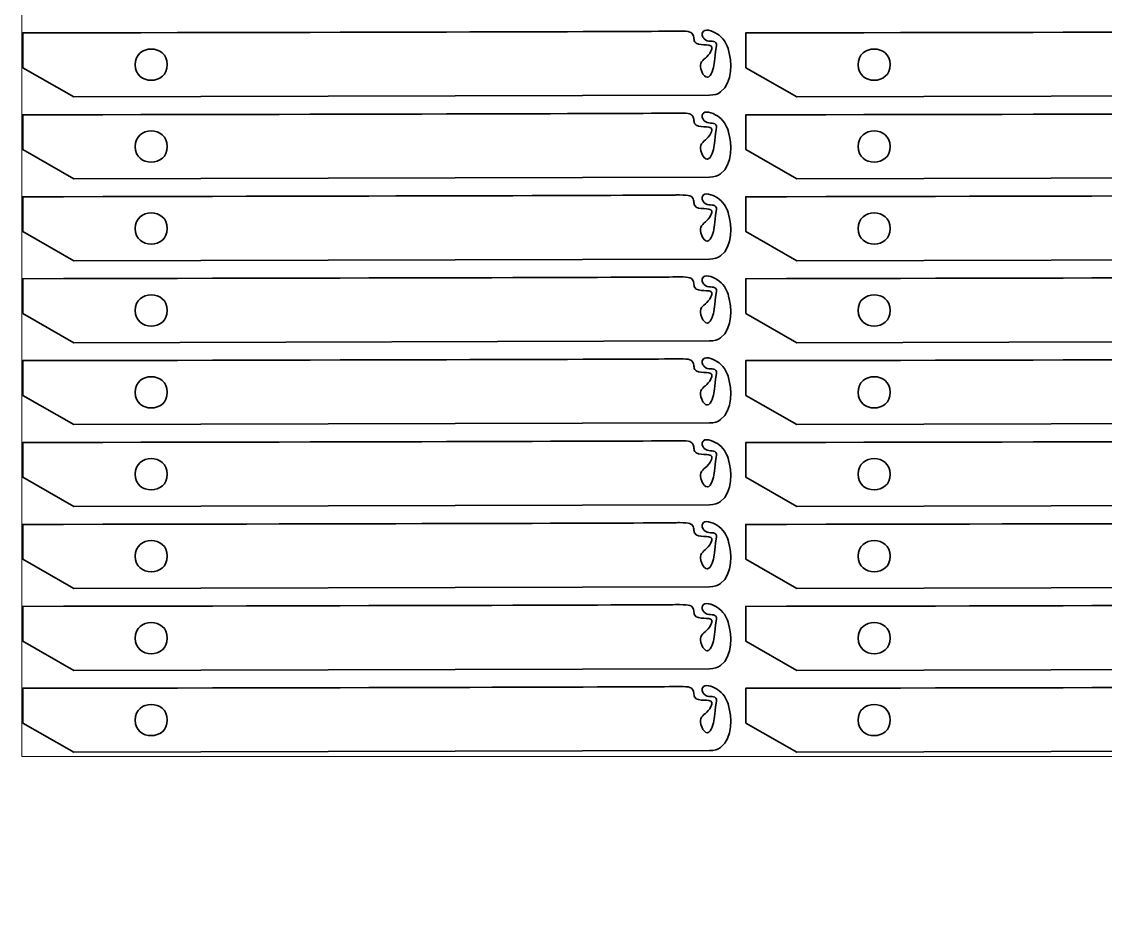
# Model space of a CAD drawing. Header units: millimetres. Extents: x 5 to 343, y -283 to -3.
# Drawn here: x 4.8 to 173.7, y -282.8 to -142.7 of the extents above; entities that cross this region are included whole.
import ezdxf

# ---------------------------------------------------------------- set-up
doc = ezdxf.new("R2010")
doc.units = ezdxf.units.MM
doc.header["$MEASUREMENT"] = 0
doc.layers.add('Laag 1', color=7, linetype='Continuous', lineweight=0)

# ---------------------------------------------------------------- blocks, each defined once
blk = doc.blocks.new('Block_69')
at = {"layer": 'Laag 1', "color": 177, "lineweight": 35, "true_color": 0x273582}
for points, knots in [([(111.05, -144.13), (110.97, -144.2), (110.9, -144.32), (110.87, -144.45), (110.76, -144.89), (111.15, -145.3), (111.19, -145.34), (111.76, -145.94), (112.61, -145.48), (113, -145.95), (113.17, -146.16), (113.09, -146.37), (112.96, -147.29), (112.72, -149.03), (112.81, -149.53), (112.39, -150.45), (112.19, -150.9), (112, -151.3), (111.68, -151.33), (111.36, -151.35), (111.01, -150.99), (110.78, -150.44), (110.52, -149.84), (110.56, -149.44), (110.65, -149.18), (110.9, -148.42), (111.76, -148.3), (112.22, -147.24), (112.36, -146.93), (112.43, -146.77), (112.36, -146.61), (112.09, -145.97), (110.2, -146.6), (109.7, -145.79), (109.45, -145.38), (109.69, -144.82), (109.22, -144.43), (109.13, -144.36), (109.05, -144.31), (108.93, -144.27), (108.59, -144.15), (108.17, -144.14), (107.31, -144.13), (107.12, -144.13), (107.02, -144.12), (106.82, -144.13), (105.8, -144.19), (73.79, -144.28), (4.96, -144.41), (4.96, -146.22), (4.97, -148.03), (4.98, -149.83), (4.98, -149.83), (12.92, -154.39), (12.92, -154.39), (12.92, -154.39), (111.99, -154.12), (111.99, -154.12), (112.74, -154.12), (113.3, -153.93), (113.73, -153.62), (115.7, -152.15), (115.43, -148.76), (114.97, -147.11), (114.78, -146.43), (114.43, -145.47), (113.52, -144.78), (112.8, -144.24), (111.56, -143.69), (111.05, -144.13)], [0, 0, 0, 0, 1, 1, 1, 2, 2, 2, 3, 3, 3, 4, 4, 4, 5, 5, 5, 6, 6, 6, 7, 7, 7, 8, 8, 8, 9, 9, 9, 10, 10, 10, 11, 11, 11, 12, 12, 12, 13, 13, 13, 14, 14, 14, 15, 15, 15, 16, 16, 16, 17, 17, 17, 18, 18, 18, 19, 19, 19, 20, 20, 20, 21, 21, 21, 22, 22, 22, 23, 23, 23, 23]), ([(22.47, -149.36), (22.43, -152.61), (27.53, -152.59), (27.47, -149.35), (27.51, -146.11), (22.42, -146.12), (22.47, -149.36)], [0, 0, 0, 0, 1, 1, 1, 2, 2, 2, 2])]:
    blk.add_open_spline(points, degree=3, knots=knots, dxfattribs=at)
blk = doc.blocks.new('Block_68')
at = {"layer": 'Laag 1'}
blk.add_blockref('Block_69', (0, 0), dxfattribs=at)
blk = doc.blocks.new('Block_71')
at = {"layer": 'Laag 1', "color": 177, "lineweight": 35, "true_color": 0x273582}
for points, knots in [([(223.75, -144.13), (223.67, -144.2), (223.6, -144.32), (223.57, -144.45), (223.46, -144.89), (223.85, -145.3), (223.88, -145.34), (224.46, -145.94), (225.31, -145.48), (225.69, -145.95), (225.86, -146.16), (225.79, -146.37), (225.66, -147.29), (225.42, -149.03), (225.5, -149.53), (225.08, -150.45), (224.88, -150.9), (224.7, -151.3), (224.38, -151.33), (224.06, -151.35), (223.71, -150.99), (223.48, -150.44), (223.21, -149.84), (223.26, -149.44), (223.34, -149.18), (223.6, -148.42), (224.45, -148.3), (224.92, -147.24), (225.05, -146.93), (225.12, -146.77), (225.06, -146.61), (224.78, -145.97), (222.89, -146.6), (222.4, -145.79), (222.14, -145.38), (222.39, -144.82), (221.92, -144.43), (221.82, -144.36), (221.75, -144.31), (221.63, -144.27), (221.29, -144.15), (220.86, -144.14), (220.01, -144.13), (219.81, -144.13), (219.71, -144.12), (219.51, -144.13), (218.49, -144.19), (186.49, -144.28), (117.65, -144.41), (117.66, -146.22), (117.66, -148.03), (117.67, -149.83), (117.67, -149.83), (125.61, -154.39), (125.61, -154.39), (125.61, -154.39), (224.68, -154.12), (224.68, -154.12), (225.43, -154.12), (226, -153.93), (226.43, -153.62), (228.4, -152.15), (228.12, -148.76), (227.66, -147.11), (227.47, -146.43), (227.13, -145.47), (226.21, -144.78), (225.5, -144.24), (224.25, -143.69), (223.75, -144.13)], [0, 0, 0, 0, 1, 1, 1, 2, 2, 2, 3, 3, 3, 4, 4, 4, 5, 5, 5, 6, 6, 6, 7, 7, 7, 8, 8, 8, 9, 9, 9, 10, 10, 10, 11, 11, 11, 12, 12, 12, 13, 13, 13, 14, 14, 14, 15, 15, 15, 16, 16, 16, 17, 17, 17, 18, 18, 18, 19, 19, 19, 20, 20, 20, 21, 21, 21, 22, 22, 22, 23, 23, 23, 23]), ([(135.17, -149.36), (135.13, -152.61), (140.22, -152.59), (140.17, -149.35), (140.21, -146.11), (135.11, -146.12), (135.17, -149.36)], [0, 0, 0, 0, 1, 1, 1, 2, 2, 2, 2])]:
    blk.add_open_spline(points, degree=3, knots=knots, dxfattribs=at)
blk = doc.blocks.new('Block_70')
at = {"layer": 'Laag 1'}
blk.add_blockref('Block_71', (0, 0), dxfattribs=at)
blk = doc.blocks.new('Block_75')
at = {"layer": 'Laag 1', "color": 177, "lineweight": 35, "true_color": 0x273582}
for points, knots in [([(111.05, -156.91), (110.97, -156.97), (110.9, -157.1), (110.87, -157.23), (110.76, -157.66), (111.15, -158.08), (111.19, -158.11), (111.76, -158.71), (112.61, -158.25), (113, -158.72), (113.17, -158.93), (113.09, -159.14), (112.96, -160.07), (112.72, -161.8), (112.81, -162.3), (112.39, -163.23), (112.19, -163.67), (112, -164.07), (111.68, -164.1), (111.36, -164.13), (111.01, -163.77), (110.78, -163.21), (110.52, -162.61), (110.56, -162.21), (110.65, -161.95), (110.9, -161.19), (111.76, -161.08), (112.22, -160.02), (112.36, -159.7), (112.43, -159.55), (112.36, -159.39), (112.09, -158.74), (110.2, -159.37), (109.7, -158.56), (109.45, -158.15), (109.69, -157.59), (109.22, -157.21), (109.13, -157.13), (109.05, -157.09), (108.93, -157.04), (108.59, -156.92), (108.17, -156.92), (107.31, -156.91), (107.12, -156.9), (107.02, -156.9), (106.82, -156.91), (105.8, -156.96), (73.79, -157.05), (4.96, -157.19), (4.96, -158.99), (4.97, -160.8), (4.98, -162.61), (4.98, -162.61), (12.92, -167.17), (12.92, -167.17), (12.92, -167.17), (111.99, -166.9), (111.99, -166.9), (112.74, -166.9), (113.3, -166.71), (113.73, -166.39), (115.7, -164.92), (115.43, -161.54), (114.97, -159.89), (114.78, -159.2), (114.43, -158.24), (113.52, -157.55), (112.8, -157.02), (111.56, -156.46), (111.05, -156.91)], [0, 0, 0, 0, 1, 1, 1, 2, 2, 2, 3, 3, 3, 4, 4, 4, 5, 5, 5, 6, 6, 6, 7, 7, 7, 8, 8, 8, 9, 9, 9, 10, 10, 10, 11, 11, 11, 12, 12, 12, 13, 13, 13, 14, 14, 14, 15, 15, 15, 16, 16, 16, 17, 17, 17, 18, 18, 18, 19, 19, 19, 20, 20, 20, 21, 21, 21, 22, 22, 22, 23, 23, 23, 23]), ([(22.47, -162.14), (22.43, -165.38), (27.53, -165.37), (27.47, -162.12), (27.51, -158.88), (22.42, -158.89), (22.47, -162.14)], [0, 0, 0, 0, 1, 1, 1, 2, 2, 2, 2])]:
    blk.add_open_spline(points, degree=3, knots=knots, dxfattribs=at)
blk = doc.blocks.new('Block_74')
at = {"layer": 'Laag 1'}
blk.add_blockref('Block_75', (0, 0), dxfattribs=at)
blk = doc.blocks.new('Block_77')
at = {"layer": 'Laag 1', "color": 177, "lineweight": 35, "true_color": 0x273582}
for points, knots in [([(223.75, -156.91), (223.67, -156.97), (223.6, -157.1), (223.57, -157.23), (223.46, -157.66), (223.85, -158.08), (223.88, -158.11), (224.46, -158.71), (225.31, -158.25), (225.69, -158.72), (225.86, -158.93), (225.79, -159.14), (225.66, -160.07), (225.42, -161.8), (225.5, -162.3), (225.08, -163.23), (224.88, -163.67), (224.7, -164.07), (224.38, -164.1), (224.06, -164.13), (223.71, -163.77), (223.48, -163.21), (223.21, -162.61), (223.26, -162.21), (223.34, -161.95), (223.6, -161.19), (224.45, -161.08), (224.92, -160.02), (225.05, -159.7), (225.12, -159.55), (225.06, -159.39), (224.78, -158.74), (222.89, -159.37), (222.4, -158.56), (222.14, -158.15), (222.39, -157.59), (221.92, -157.21), (221.82, -157.13), (221.75, -157.09), (221.63, -157.04), (221.29, -156.92), (220.86, -156.92), (220.01, -156.91), (219.81, -156.9), (219.71, -156.9), (219.51, -156.91), (218.49, -156.96), (186.49, -157.05), (117.65, -157.19), (117.66, -158.99), (117.66, -160.8), (117.67, -162.61), (117.67, -162.61), (125.61, -167.17), (125.61, -167.17), (125.61, -167.17), (224.68, -166.9), (224.68, -166.9), (225.43, -166.9), (226, -166.71), (226.43, -166.39), (228.4, -164.92), (228.12, -161.54), (227.66, -159.89), (227.47, -159.2), (227.13, -158.24), (226.21, -157.55), (225.5, -157.02), (224.25, -156.46), (223.75, -156.91)], [0, 0, 0, 0, 1, 1, 1, 2, 2, 2, 3, 3, 3, 4, 4, 4, 5, 5, 5, 6, 6, 6, 7, 7, 7, 8, 8, 8, 9, 9, 9, 10, 10, 10, 11, 11, 11, 12, 12, 12, 13, 13, 13, 14, 14, 14, 15, 15, 15, 16, 16, 16, 17, 17, 17, 18, 18, 18, 19, 19, 19, 20, 20, 20, 21, 21, 21, 22, 22, 22, 23, 23, 23, 23]), ([(135.17, -162.14), (135.13, -165.38), (140.22, -165.37), (140.17, -162.12), (140.21, -158.88), (135.11, -158.89), (135.17, -162.14)], [0, 0, 0, 0, 1, 1, 1, 2, 2, 2, 2])]:
    blk.add_open_spline(points, degree=3, knots=knots, dxfattribs=at)
blk = doc.blocks.new('Block_76')
at = {"layer": 'Laag 1'}
blk.add_blockref('Block_77', (0, 0), dxfattribs=at)
blk = doc.blocks.new('Block_81')
at = {"layer": 'Laag 1', "color": 177, "lineweight": 35, "true_color": 0x273582}
for points, knots in [([(111.05, -169.68), (110.97, -169.75), (110.9, -169.87), (110.87, -170), (110.76, -170.44), (111.15, -170.85), (111.19, -170.88), (111.76, -171.48), (112.61, -171.03), (113, -171.5), (113.17, -171.71), (113.09, -171.91), (112.96, -172.84), (112.72, -174.57), (112.81, -175.07), (112.39, -176), (112.19, -176.44), (112, -176.85), (111.68, -176.87), (111.36, -176.9), (111.01, -176.54), (110.78, -175.99), (110.52, -175.39), (110.56, -174.98), (110.65, -174.73), (110.9, -173.97), (111.76, -173.85), (112.22, -172.79), (112.36, -172.48), (112.43, -172.32), (112.36, -172.16), (112.09, -171.52), (110.2, -172.14), (109.7, -171.34), (109.45, -170.92), (109.69, -170.36), (109.22, -169.98), (109.13, -169.9), (109.05, -169.86), (108.93, -169.82), (108.59, -169.69), (108.17, -169.69), (107.31, -169.68), (107.12, -169.68), (107.02, -169.67), (106.82, -169.68), (105.8, -169.73), (73.79, -169.82), (4.96, -169.96), (4.96, -171.77), (4.97, -173.57), (4.98, -175.38), (4.98, -175.38), (12.92, -179.94), (12.92, -179.94), (12.92, -179.94), (111.99, -179.67), (111.99, -179.67), (112.74, -179.67), (113.3, -179.48), (113.73, -179.16), (115.7, -177.7), (115.43, -174.31), (114.97, -172.66), (114.78, -171.98), (114.43, -171.02), (113.52, -170.33), (112.8, -169.79), (111.56, -169.24), (111.05, -169.68)], [0, 0, 0, 0, 1, 1, 1, 2, 2, 2, 3, 3, 3, 4, 4, 4, 5, 5, 5, 6, 6, 6, 7, 7, 7, 8, 8, 8, 9, 9, 9, 10, 10, 10, 11, 11, 11, 12, 12, 12, 13, 13, 13, 14, 14, 14, 15, 15, 15, 16, 16, 16, 17, 17, 17, 18, 18, 18, 19, 19, 19, 20, 20, 20, 21, 21, 21, 22, 22, 22, 23, 23, 23, 23]), ([(22.47, -174.91), (22.43, -178.15), (27.53, -178.14), (27.47, -174.9), (27.51, -171.65), (22.42, -171.67), (22.47, -174.91)], [0, 0, 0, 0, 1, 1, 1, 2, 2, 2, 2])]:
    blk.add_open_spline(points, degree=3, knots=knots, dxfattribs=at)
blk = doc.blocks.new('Block_80')
at = {"layer": 'Laag 1'}
blk.add_blockref('Block_81', (0, 0), dxfattribs=at)
blk = doc.blocks.new('Block_83')
at = {"layer": 'Laag 1', "color": 177, "lineweight": 35, "true_color": 0x273582}
for points, knots in [([(223.75, -169.68), (223.67, -169.75), (223.6, -169.87), (223.57, -170), (223.46, -170.44), (223.85, -170.85), (223.88, -170.88), (224.46, -171.48), (225.31, -171.03), (225.69, -171.5), (225.86, -171.71), (225.79, -171.91), (225.66, -172.84), (225.42, -174.57), (225.5, -175.07), (225.08, -176), (224.88, -176.44), (224.7, -176.85), (224.38, -176.87), (224.06, -176.9), (223.71, -176.54), (223.48, -175.99), (223.21, -175.39), (223.26, -174.98), (223.34, -174.73), (223.6, -173.97), (224.45, -173.85), (224.92, -172.79), (225.05, -172.48), (225.12, -172.32), (225.06, -172.16), (224.78, -171.52), (222.89, -172.14), (222.4, -171.34), (222.14, -170.92), (222.39, -170.36), (221.92, -169.98), (221.82, -169.9), (221.75, -169.86), (221.63, -169.82), (221.29, -169.69), (220.86, -169.69), (220.01, -169.68), (219.81, -169.68), (219.71, -169.67), (219.51, -169.68), (218.49, -169.73), (186.49, -169.82), (117.65, -169.96), (117.66, -171.77), (117.66, -173.57), (117.67, -175.38), (117.67, -175.38), (125.61, -179.94), (125.61, -179.94), (125.61, -179.94), (224.68, -179.67), (224.68, -179.67), (225.43, -179.67), (226, -179.48), (226.43, -179.16), (228.4, -177.7), (228.12, -174.31), (227.66, -172.66), (227.47, -171.98), (227.13, -171.02), (226.21, -170.33), (225.5, -169.79), (224.25, -169.24), (223.75, -169.68)], [0, 0, 0, 0, 1, 1, 1, 2, 2, 2, 3, 3, 3, 4, 4, 4, 5, 5, 5, 6, 6, 6, 7, 7, 7, 8, 8, 8, 9, 9, 9, 10, 10, 10, 11, 11, 11, 12, 12, 12, 13, 13, 13, 14, 14, 14, 15, 15, 15, 16, 16, 16, 17, 17, 17, 18, 18, 18, 19, 19, 19, 20, 20, 20, 21, 21, 21, 22, 22, 22, 23, 23, 23, 23]), ([(135.17, -174.91), (135.13, -178.15), (140.22, -178.14), (140.17, -174.9), (140.21, -171.65), (135.11, -171.67), (135.17, -174.91)], [0, 0, 0, 0, 1, 1, 1, 2, 2, 2, 2])]:
    blk.add_open_spline(points, degree=3, knots=knots, dxfattribs=at)
blk = doc.blocks.new('Block_82')
at = {"layer": 'Laag 1'}
blk.add_blockref('Block_83', (0, 0), dxfattribs=at)
blk = doc.blocks.new('Block_87')
at = {"layer": 'Laag 1', "color": 177, "lineweight": 35, "true_color": 0x273582}
for points, knots in [([(111.05, -182.45), (110.97, -182.52), (110.9, -182.64), (110.87, -182.77), (110.76, -183.21), (111.15, -183.63), (111.19, -183.66), (111.76, -184.26), (112.61, -183.8), (113, -184.27), (113.17, -184.48), (113.09, -184.69), (112.96, -185.61), (112.72, -187.35), (112.81, -187.85), (112.39, -188.77), (112.19, -189.22), (112, -189.62), (111.68, -189.65), (111.36, -189.67), (111.01, -189.31), (110.78, -188.76), (110.52, -188.16), (110.56, -187.76), (110.65, -187.5), (110.9, -186.74), (111.76, -186.63), (112.22, -185.56), (112.36, -185.25), (112.43, -185.09), (112.36, -184.93), (112.09, -184.29), (110.2, -184.92), (109.7, -184.11), (109.45, -183.7), (109.69, -183.14), (109.22, -182.75), (109.13, -182.68), (109.05, -182.64), (108.93, -182.59), (108.59, -182.47), (108.17, -182.46), (107.31, -182.45), (107.12, -182.45), (107.02, -182.44), (106.82, -182.45), (105.8, -182.51), (73.79, -182.6), (4.96, -182.73), (4.96, -184.54), (4.97, -186.35), (4.98, -188.15), (4.98, -188.15), (12.92, -192.71), (12.92, -192.71), (12.92, -192.71), (111.99, -192.44), (111.99, -192.44), (112.74, -192.44), (113.3, -192.26), (113.73, -191.94), (115.7, -190.47), (115.43, -187.08), (114.97, -185.43), (114.78, -184.75), (114.43, -183.79), (113.52, -183.1), (112.8, -182.56), (111.56, -182.01), (111.05, -182.45)], [0, 0, 0, 0, 1, 1, 1, 2, 2, 2, 3, 3, 3, 4, 4, 4, 5, 5, 5, 6, 6, 6, 7, 7, 7, 8, 8, 8, 9, 9, 9, 10, 10, 10, 11, 11, 11, 12, 12, 12, 13, 13, 13, 14, 14, 14, 15, 15, 15, 16, 16, 16, 17, 17, 17, 18, 18, 18, 19, 19, 19, 20, 20, 20, 21, 21, 21, 22, 22, 22, 23, 23, 23, 23]), ([(22.47, -187.68), (22.43, -190.93), (27.53, -190.91), (27.47, -187.67), (27.51, -184.43), (22.42, -184.44), (22.47, -187.68)], [0, 0, 0, 0, 1, 1, 1, 2, 2, 2, 2])]:
    blk.add_open_spline(points, degree=3, knots=knots, dxfattribs=at)
blk = doc.blocks.new('Block_86')
at = {"layer": 'Laag 1'}
blk.add_blockref('Block_87', (0, 0), dxfattribs=at)
blk = doc.blocks.new('Block_89')
at = {"layer": 'Laag 1', "color": 177, "lineweight": 35, "true_color": 0x273582}
for points, knots in [([(223.75, -182.45), (223.67, -182.52), (223.6, -182.64), (223.57, -182.77), (223.46, -183.21), (223.85, -183.63), (223.88, -183.66), (224.46, -184.26), (225.31, -183.8), (225.69, -184.27), (225.86, -184.48), (225.79, -184.69), (225.66, -185.61), (225.42, -187.35), (225.5, -187.85), (225.08, -188.77), (224.88, -189.22), (224.7, -189.62), (224.38, -189.65), (224.06, -189.67), (223.71, -189.31), (223.48, -188.76), (223.21, -188.16), (223.26, -187.76), (223.34, -187.5), (223.6, -186.74), (224.45, -186.63), (224.92, -185.56), (225.05, -185.25), (225.12, -185.09), (225.06, -184.93), (224.78, -184.29), (222.89, -184.92), (222.4, -184.11), (222.14, -183.7), (222.39, -183.14), (221.92, -182.75), (221.82, -182.68), (221.75, -182.64), (221.63, -182.59), (221.29, -182.47), (220.86, -182.46), (220.01, -182.45), (219.81, -182.45), (219.71, -182.44), (219.51, -182.45), (218.49, -182.51), (186.49, -182.6), (117.65, -182.73), (117.66, -184.54), (117.66, -186.35), (117.67, -188.15), (117.67, -188.15), (125.61, -192.71), (125.61, -192.71), (125.61, -192.71), (224.68, -192.44), (224.68, -192.44), (225.43, -192.44), (226, -192.26), (226.43, -191.94), (228.4, -190.47), (228.12, -187.08), (227.66, -185.43), (227.47, -184.75), (227.13, -183.79), (226.21, -183.1), (225.5, -182.56), (224.25, -182.01), (223.75, -182.45)], [0, 0, 0, 0, 1, 1, 1, 2, 2, 2, 3, 3, 3, 4, 4, 4, 5, 5, 5, 6, 6, 6, 7, 7, 7, 8, 8, 8, 9, 9, 9, 10, 10, 10, 11, 11, 11, 12, 12, 12, 13, 13, 13, 14, 14, 14, 15, 15, 15, 16, 16, 16, 17, 17, 17, 18, 18, 18, 19, 19, 19, 20, 20, 20, 21, 21, 21, 22, 22, 22, 23, 23, 23, 23]), ([(135.17, -187.68), (135.13, -190.93), (140.22, -190.91), (140.17, -187.67), (140.21, -184.43), (135.11, -184.44), (135.17, -187.68)], [0, 0, 0, 0, 1, 1, 1, 2, 2, 2, 2])]:
    blk.add_open_spline(points, degree=3, knots=knots, dxfattribs=at)
blk = doc.blocks.new('Block_88')
at = {"layer": 'Laag 1'}
blk.add_blockref('Block_89', (0, 0), dxfattribs=at)
blk = doc.blocks.new('Block_93')
at = {"layer": 'Laag 1', "color": 177, "lineweight": 35, "true_color": 0x273582}
for points, knots in [([(111.05, -195.23), (110.97, -195.3), (110.9, -195.42), (110.87, -195.55), (110.76, -195.98), (111.15, -196.4), (111.19, -196.43), (111.76, -197.03), (112.61, -196.57), (113, -197.04), (113.17, -197.25), (113.09, -197.46), (112.96, -198.39), (112.72, -200.12), (112.81, -200.62), (112.39, -201.55), (112.19, -201.99), (112, -202.4), (111.68, -202.42), (111.36, -202.45), (111.01, -202.09), (110.78, -201.54), (110.52, -200.94), (110.56, -200.53), (110.65, -200.28), (110.9, -199.51), (111.76, -199.4), (112.22, -198.34), (112.36, -198.02), (112.43, -197.87), (112.36, -197.71), (112.09, -197.06), (110.2, -197.69), (109.7, -196.88), (109.45, -196.47), (109.69, -195.91), (109.22, -195.53), (109.13, -195.45), (109.05, -195.41), (108.93, -195.37), (108.59, -195.24), (108.17, -195.24), (107.31, -195.23), (107.12, -195.22), (107.02, -195.22), (106.82, -195.23), (105.8, -195.28), (73.79, -195.37), (4.96, -195.51), (4.96, -197.31), (4.97, -199.12), (4.98, -200.93), (4.98, -200.93), (12.92, -205.49), (12.92, -205.49), (12.92, -205.49), (111.99, -205.22), (111.99, -205.22), (112.74, -205.22), (113.3, -205.03), (113.73, -204.71), (115.7, -203.24), (115.43, -199.86), (114.97, -198.21), (114.78, -197.53), (114.43, -196.56), (113.52, -195.87), (112.8, -195.34), (111.56, -194.78), (111.05, -195.23)], [0, 0, 0, 0, 1, 1, 1, 2, 2, 2, 3, 3, 3, 4, 4, 4, 5, 5, 5, 6, 6, 6, 7, 7, 7, 8, 8, 8, 9, 9, 9, 10, 10, 10, 11, 11, 11, 12, 12, 12, 13, 13, 13, 14, 14, 14, 15, 15, 15, 16, 16, 16, 17, 17, 17, 18, 18, 18, 19, 19, 19, 20, 20, 20, 21, 21, 21, 22, 22, 22, 23, 23, 23, 23]), ([(22.47, -200.46), (22.43, -203.7), (27.53, -203.69), (27.47, -200.44), (27.51, -197.2), (22.42, -197.21), (22.47, -200.46)], [0, 0, 0, 0, 1, 1, 1, 2, 2, 2, 2])]:
    blk.add_open_spline(points, degree=3, knots=knots, dxfattribs=at)
blk = doc.blocks.new('Block_92')
at = {"layer": 'Laag 1'}
blk.add_blockref('Block_93', (0, 0), dxfattribs=at)
blk = doc.blocks.new('Block_95')
at = {"layer": 'Laag 1', "color": 177, "lineweight": 35, "true_color": 0x273582}
for points, knots in [([(223.75, -195.23), (223.67, -195.3), (223.6, -195.42), (223.57, -195.55), (223.46, -195.98), (223.85, -196.4), (223.88, -196.43), (224.46, -197.03), (225.31, -196.57), (225.69, -197.04), (225.86, -197.25), (225.79, -197.46), (225.66, -198.39), (225.42, -200.12), (225.5, -200.62), (225.08, -201.55), (224.88, -201.99), (224.7, -202.4), (224.38, -202.42), (224.06, -202.45), (223.71, -202.09), (223.48, -201.54), (223.21, -200.94), (223.26, -200.53), (223.34, -200.28), (223.6, -199.51), (224.45, -199.4), (224.92, -198.34), (225.05, -198.02), (225.12, -197.87), (225.06, -197.71), (224.78, -197.06), (222.89, -197.69), (222.4, -196.88), (222.14, -196.47), (222.39, -195.91), (221.92, -195.53), (221.82, -195.45), (221.75, -195.41), (221.63, -195.37), (221.29, -195.24), (220.86, -195.24), (220.01, -195.23), (219.81, -195.22), (219.71, -195.22), (219.51, -195.23), (218.49, -195.28), (186.49, -195.37), (117.65, -195.51), (117.66, -197.31), (117.66, -199.12), (117.67, -200.93), (117.67, -200.93), (125.61, -205.49), (125.61, -205.49), (125.61, -205.49), (224.68, -205.22), (224.68, -205.22), (225.43, -205.22), (226, -205.03), (226.43, -204.71), (228.4, -203.24), (228.12, -199.86), (227.66, -198.21), (227.47, -197.53), (227.13, -196.56), (226.21, -195.87), (225.5, -195.34), (224.25, -194.78), (223.75, -195.23)], [0, 0, 0, 0, 1, 1, 1, 2, 2, 2, 3, 3, 3, 4, 4, 4, 5, 5, 5, 6, 6, 6, 7, 7, 7, 8, 8, 8, 9, 9, 9, 10, 10, 10, 11, 11, 11, 12, 12, 12, 13, 13, 13, 14, 14, 14, 15, 15, 15, 16, 16, 16, 17, 17, 17, 18, 18, 18, 19, 19, 19, 20, 20, 20, 21, 21, 21, 22, 22, 22, 23, 23, 23, 23]), ([(135.17, -200.46), (135.13, -203.7), (140.22, -203.69), (140.17, -200.44), (140.21, -197.2), (135.11, -197.21), (135.17, -200.46)], [0, 0, 0, 0, 1, 1, 1, 2, 2, 2, 2])]:
    blk.add_open_spline(points, degree=3, knots=knots, dxfattribs=at)
blk = doc.blocks.new('Block_94')
at = {"layer": 'Laag 1'}
blk.add_blockref('Block_95', (0, 0), dxfattribs=at)
blk = doc.blocks.new('Block_99')
at = {"layer": 'Laag 1', "color": 177, "lineweight": 35, "true_color": 0x273582}
for points, knots in [([(111.05, -208), (110.97, -208.07), (110.9, -208.19), (110.87, -208.32), (110.76, -208.76), (111.15, -209.17), (111.19, -209.21), (111.76, -209.8), (112.61, -209.35), (113, -209.82), (113.17, -210.03), (113.09, -210.23), (112.96, -211.16), (112.72, -212.9), (112.81, -213.39), (112.39, -214.32), (112.19, -214.76), (112, -215.17), (111.68, -215.2), (111.36, -215.22), (111.01, -214.86), (110.78, -214.31), (110.52, -213.71), (110.56, -213.31), (110.65, -213.05), (110.9, -212.29), (111.76, -212.17), (112.22, -211.11), (112.36, -210.8), (112.43, -210.64), (112.36, -210.48), (112.09, -209.84), (110.2, -210.47), (109.7, -209.66), (109.45, -209.24), (109.69, -208.69), (109.22, -208.3), (109.13, -208.23), (109.05, -208.18), (108.93, -208.14), (108.59, -208.01), (108.17, -208.01), (107.31, -208), (107.12, -208), (107.02, -207.99), (106.82, -208), (105.8, -208.05), (73.79, -208.14), (4.96, -208.28), (4.96, -210.09), (4.97, -211.89), (4.98, -213.7), (4.98, -213.7), (12.92, -218.26), (12.92, -218.26), (12.92, -218.26), (111.99, -217.99), (111.99, -217.99), (112.74, -217.99), (113.3, -217.8), (113.73, -217.48), (115.7, -216.02), (115.43, -212.63), (114.97, -210.98), (114.78, -210.3), (114.43, -209.34), (113.52, -208.65), (112.8, -208.11), (111.56, -207.56), (111.05, -208)], [0, 0, 0, 0, 1, 1, 1, 2, 2, 2, 3, 3, 3, 4, 4, 4, 5, 5, 5, 6, 6, 6, 7, 7, 7, 8, 8, 8, 9, 9, 9, 10, 10, 10, 11, 11, 11, 12, 12, 12, 13, 13, 13, 14, 14, 14, 15, 15, 15, 16, 16, 16, 17, 17, 17, 18, 18, 18, 19, 19, 19, 20, 20, 20, 21, 21, 21, 22, 22, 22, 23, 23, 23, 23]), ([(22.47, -213.23), (22.43, -216.48), (27.53, -216.46), (27.47, -213.22), (27.51, -209.97), (22.42, -209.99), (22.47, -213.23)], [0, 0, 0, 0, 1, 1, 1, 2, 2, 2, 2])]:
    blk.add_open_spline(points, degree=3, knots=knots, dxfattribs=at)
blk = doc.blocks.new('Block_98')
at = {"layer": 'Laag 1'}
blk.add_blockref('Block_99', (0, 0), dxfattribs=at)
blk = doc.blocks.new('Block_101')
at = {"layer": 'Laag 1', "color": 177, "lineweight": 35, "true_color": 0x273582}
for points, knots in [([(223.75, -208), (223.67, -208.07), (223.6, -208.19), (223.57, -208.32), (223.46, -208.76), (223.85, -209.17), (223.88, -209.21), (224.46, -209.8), (225.31, -209.35), (225.69, -209.82), (225.86, -210.03), (225.79, -210.23), (225.66, -211.16), (225.42, -212.9), (225.5, -213.39), (225.08, -214.32), (224.88, -214.76), (224.7, -215.17), (224.38, -215.2), (224.06, -215.22), (223.71, -214.86), (223.48, -214.31), (223.21, -213.71), (223.26, -213.31), (223.34, -213.05), (223.6, -212.29), (224.45, -212.17), (224.92, -211.11), (225.05, -210.8), (225.12, -210.64), (225.06, -210.48), (224.78, -209.84), (222.89, -210.47), (222.4, -209.66), (222.14, -209.24), (222.39, -208.69), (221.92, -208.3), (221.82, -208.23), (221.75, -208.18), (221.63, -208.14), (221.29, -208.01), (220.86, -208.01), (220.01, -208), (219.81, -208), (219.71, -207.99), (219.51, -208), (218.49, -208.05), (186.49, -208.14), (117.65, -208.28), (117.66, -210.09), (117.66, -211.89), (117.67, -213.7), (117.67, -213.7), (125.61, -218.26), (125.61, -218.26), (125.61, -218.26), (224.68, -217.99), (224.68, -217.99), (225.43, -217.99), (226, -217.8), (226.43, -217.48), (228.4, -216.02), (228.12, -212.63), (227.66, -210.98), (227.47, -210.3), (227.13, -209.34), (226.21, -208.65), (225.5, -208.11), (224.25, -207.56), (223.75, -208)], [0, 0, 0, 0, 1, 1, 1, 2, 2, 2, 3, 3, 3, 4, 4, 4, 5, 5, 5, 6, 6, 6, 7, 7, 7, 8, 8, 8, 9, 9, 9, 10, 10, 10, 11, 11, 11, 12, 12, 12, 13, 13, 13, 14, 14, 14, 15, 15, 15, 16, 16, 16, 17, 17, 17, 18, 18, 18, 19, 19, 19, 20, 20, 20, 21, 21, 21, 22, 22, 22, 23, 23, 23, 23]), ([(135.17, -213.23), (135.13, -216.48), (140.22, -216.46), (140.17, -213.22), (140.21, -209.97), (135.11, -209.99), (135.17, -213.23)], [0, 0, 0, 0, 1, 1, 1, 2, 2, 2, 2])]:
    blk.add_open_spline(points, degree=3, knots=knots, dxfattribs=at)
blk = doc.blocks.new('Block_100')
at = {"layer": 'Laag 1'}
blk.add_blockref('Block_101', (0, 0), dxfattribs=at)
blk = doc.blocks.new('Block_105')
at = {"layer": 'Laag 1', "color": 177, "lineweight": 35, "true_color": 0x273582}
for points, knots in [([(111.05, -220.77), (110.97, -220.84), (110.9, -220.96), (110.87, -221.09), (110.76, -221.53), (111.15, -221.95), (111.19, -221.98), (111.76, -222.58), (112.61, -222.12), (113, -222.59), (113.17, -222.8), (113.09, -223.01), (112.96, -223.93), (112.72, -225.67), (112.81, -226.17), (112.39, -227.1), (112.19, -227.54), (112, -227.94), (111.68, -227.97), (111.36, -228), (111.01, -227.64), (110.78, -227.08), (110.52, -226.48), (110.56, -226.08), (110.65, -225.82), (110.9, -225.06), (111.76, -224.95), (112.22, -223.89), (112.36, -223.57), (112.43, -223.41), (112.36, -223.26), (112.09, -222.61), (110.2, -223.24), (109.7, -222.43), (109.45, -222.02), (109.69, -221.46), (109.22, -221.07), (109.13, -221), (109.05, -220.96), (108.93, -220.91), (108.59, -220.79), (108.17, -220.78), (107.31, -220.77), (107.12, -220.77), (107.02, -220.77), (106.82, -220.78), (105.8, -220.83), (73.79, -220.92), (4.96, -221.05), (4.96, -222.86), (4.97, -224.67), (4.98, -226.48), (4.98, -226.48), (12.92, -231.03), (12.92, -231.03), (12.92, -231.03), (111.99, -230.77), (111.99, -230.77), (112.74, -230.76), (113.3, -230.58), (113.73, -230.26), (115.7, -228.79), (115.43, -225.4), (114.97, -223.76), (114.78, -223.07), (114.43, -222.11), (113.52, -221.42), (112.8, -220.88), (111.56, -220.33), (111.05, -220.77)], [0, 0, 0, 0, 1, 1, 1, 2, 2, 2, 3, 3, 3, 4, 4, 4, 5, 5, 5, 6, 6, 6, 7, 7, 7, 8, 8, 8, 9, 9, 9, 10, 10, 10, 11, 11, 11, 12, 12, 12, 13, 13, 13, 14, 14, 14, 15, 15, 15, 16, 16, 16, 17, 17, 17, 18, 18, 18, 19, 19, 19, 20, 20, 20, 21, 21, 21, 22, 22, 22, 23, 23, 23, 23]), ([(22.47, -226.01), (22.43, -229.25), (27.53, -229.24), (27.47, -225.99), (27.51, -222.75), (22.42, -222.76), (22.47, -226.01)], [0, 0, 0, 0, 1, 1, 1, 2, 2, 2, 2])]:
    blk.add_open_spline(points, degree=3, knots=knots, dxfattribs=at)
blk = doc.blocks.new('Block_104')
at = {"layer": 'Laag 1'}
blk.add_blockref('Block_105', (0, 0), dxfattribs=at)
blk = doc.blocks.new('Block_107')
at = {"layer": 'Laag 1', "color": 177, "lineweight": 35, "true_color": 0x273582}
for points, knots in [([(223.75, -220.77), (223.67, -220.84), (223.6, -220.96), (223.57, -221.09), (223.46, -221.53), (223.85, -221.95), (223.88, -221.98), (224.46, -222.58), (225.31, -222.12), (225.69, -222.59), (225.86, -222.8), (225.79, -223.01), (225.66, -223.93), (225.42, -225.67), (225.5, -226.17), (225.08, -227.1), (224.88, -227.54), (224.7, -227.94), (224.38, -227.97), (224.06, -228), (223.71, -227.64), (223.48, -227.08), (223.21, -226.48), (223.26, -226.08), (223.34, -225.82), (223.6, -225.06), (224.45, -224.95), (224.92, -223.89), (225.05, -223.57), (225.12, -223.41), (225.06, -223.26), (224.78, -222.61), (222.89, -223.24), (222.4, -222.43), (222.14, -222.02), (222.39, -221.46), (221.92, -221.07), (221.82, -221), (221.75, -220.96), (221.63, -220.91), (221.29, -220.79), (220.86, -220.78), (220.01, -220.77), (219.81, -220.77), (219.71, -220.77), (219.51, -220.78), (218.49, -220.83), (186.49, -220.92), (117.65, -221.05), (117.66, -222.86), (117.66, -224.67), (117.67, -226.48), (117.67, -226.48), (125.61, -231.03), (125.61, -231.03), (125.61, -231.03), (224.68, -230.77), (224.68, -230.77), (225.43, -230.76), (226, -230.58), (226.43, -230.26), (228.4, -228.79), (228.12, -225.4), (227.66, -223.76), (227.47, -223.07), (227.13, -222.11), (226.21, -221.42), (225.5, -220.88), (224.25, -220.33), (223.75, -220.77)], [0, 0, 0, 0, 1, 1, 1, 2, 2, 2, 3, 3, 3, 4, 4, 4, 5, 5, 5, 6, 6, 6, 7, 7, 7, 8, 8, 8, 9, 9, 9, 10, 10, 10, 11, 11, 11, 12, 12, 12, 13, 13, 13, 14, 14, 14, 15, 15, 15, 16, 16, 16, 17, 17, 17, 18, 18, 18, 19, 19, 19, 20, 20, 20, 21, 21, 21, 22, 22, 22, 23, 23, 23, 23]), ([(135.17, -226.01), (135.13, -229.25), (140.22, -229.24), (140.17, -225.99), (140.21, -222.75), (135.11, -222.76), (135.17, -226.01)], [0, 0, 0, 0, 1, 1, 1, 2, 2, 2, 2])]:
    blk.add_open_spline(points, degree=3, knots=knots, dxfattribs=at)
blk = doc.blocks.new('Block_106')
at = {"layer": 'Laag 1'}
blk.add_blockref('Block_107', (0, 0), dxfattribs=at)
blk = doc.blocks.new('Block_111')
at = {"layer": 'Laag 1', "color": 177, "lineweight": 35, "true_color": 0x273582}
for points, knots in [([(111.05, -233.55), (110.97, -233.62), (110.9, -233.74), (110.87, -233.87), (110.76, -234.3), (111.15, -234.72), (111.19, -234.75), (111.76, -235.35), (112.61, -234.9), (113, -235.37), (113.17, -235.57), (113.09, -235.78), (112.96, -236.71), (112.72, -238.44), (112.81, -238.94), (112.39, -239.87), (112.19, -240.31), (112, -240.72), (111.68, -240.74), (111.36, -240.77), (111.01, -240.41), (110.78, -239.86), (110.52, -239.26), (110.56, -238.85), (110.65, -238.6), (110.9, -237.83), (111.76, -237.72), (112.22, -236.66), (112.36, -236.34), (112.43, -236.19), (112.36, -236.03), (112.09, -235.38), (110.2, -236.01), (109.7, -235.2), (109.45, -234.79), (109.69, -234.23), (109.22, -233.85), (109.13, -233.77), (109.05, -233.73), (108.93, -233.69), (108.59, -233.56), (108.17, -233.56), (107.31, -233.55), (107.12, -233.55), (107.02, -233.54), (106.82, -233.55), (105.8, -233.6), (73.79, -233.69), (4.96, -233.83), (4.96, -235.63), (4.97, -237.44), (4.98, -239.25), (4.98, -239.25), (12.92, -243.81), (12.92, -243.81), (12.92, -243.81), (111.99, -243.54), (111.99, -243.54), (112.74, -243.54), (113.3, -243.35), (113.73, -243.03), (115.7, -241.56), (115.43, -238.18), (114.97, -236.53), (114.78, -235.85), (114.43, -234.89), (113.52, -234.19), (112.8, -233.66), (111.56, -233.1), (111.05, -233.55)], [0, 0, 0, 0, 1, 1, 1, 2, 2, 2, 3, 3, 3, 4, 4, 4, 5, 5, 5, 6, 6, 6, 7, 7, 7, 8, 8, 8, 9, 9, 9, 10, 10, 10, 11, 11, 11, 12, 12, 12, 13, 13, 13, 14, 14, 14, 15, 15, 15, 16, 16, 16, 17, 17, 17, 18, 18, 18, 19, 19, 19, 20, 20, 20, 21, 21, 21, 22, 22, 22, 23, 23, 23, 23]), ([(22.47, -238.78), (22.43, -242.02), (27.53, -242.01), (27.47, -238.77), (27.51, -235.52), (22.42, -235.54), (22.47, -238.78)], [0, 0, 0, 0, 1, 1, 1, 2, 2, 2, 2])]:
    blk.add_open_spline(points, degree=3, knots=knots, dxfattribs=at)
blk = doc.blocks.new('Block_110')
at = {"layer": 'Laag 1'}
blk.add_blockref('Block_111', (0, 0), dxfattribs=at)
blk = doc.blocks.new('Block_113')
at = {"layer": 'Laag 1', "color": 177, "lineweight": 35, "true_color": 0x273582}
for points, knots in [([(223.75, -233.55), (223.67, -233.62), (223.6, -233.74), (223.57, -233.87), (223.46, -234.3), (223.85, -234.72), (223.88, -234.75), (224.46, -235.35), (225.31, -234.9), (225.69, -235.37), (225.86, -235.57), (225.79, -235.78), (225.66, -236.71), (225.42, -238.44), (225.5, -238.94), (225.08, -239.87), (224.88, -240.31), (224.7, -240.72), (224.38, -240.74), (224.06, -240.77), (223.71, -240.41), (223.48, -239.86), (223.21, -239.26), (223.26, -238.85), (223.34, -238.6), (223.6, -237.83), (224.45, -237.72), (224.92, -236.66), (225.05, -236.34), (225.12, -236.19), (225.06, -236.03), (224.78, -235.38), (222.89, -236.01), (222.4, -235.2), (222.14, -234.79), (222.39, -234.23), (221.92, -233.85), (221.82, -233.77), (221.75, -233.73), (221.63, -233.69), (221.29, -233.56), (220.86, -233.56), (220.01, -233.55), (219.81, -233.55), (219.71, -233.54), (219.51, -233.55), (218.49, -233.6), (186.49, -233.69), (117.65, -233.83), (117.66, -235.63), (117.66, -237.44), (117.67, -239.25), (117.67, -239.25), (125.61, -243.81), (125.61, -243.81), (125.61, -243.81), (224.68, -243.54), (224.68, -243.54), (225.43, -243.54), (226, -243.35), (226.43, -243.03), (228.4, -241.56), (228.12, -238.18), (227.66, -236.53), (227.47, -235.85), (227.13, -234.89), (226.21, -234.19), (225.5, -233.66), (224.25, -233.1), (223.75, -233.55)], [0, 0, 0, 0, 1, 1, 1, 2, 2, 2, 3, 3, 3, 4, 4, 4, 5, 5, 5, 6, 6, 6, 7, 7, 7, 8, 8, 8, 9, 9, 9, 10, 10, 10, 11, 11, 11, 12, 12, 12, 13, 13, 13, 14, 14, 14, 15, 15, 15, 16, 16, 16, 17, 17, 17, 18, 18, 18, 19, 19, 19, 20, 20, 20, 21, 21, 21, 22, 22, 22, 23, 23, 23, 23]), ([(135.17, -238.78), (135.13, -242.02), (140.22, -242.01), (140.17, -238.77), (140.21, -235.52), (135.11, -235.54), (135.17, -238.78)], [0, 0, 0, 0, 1, 1, 1, 2, 2, 2, 2])]:
    blk.add_open_spline(points, degree=3, knots=knots, dxfattribs=at)
blk = doc.blocks.new('Block_112')
at = {"layer": 'Laag 1'}
blk.add_blockref('Block_113', (0, 0), dxfattribs=at)
blk = doc.blocks.new('Block_117')
at = {"layer": 'Laag 1', "color": 177, "lineweight": 35, "true_color": 0x273582}
for points, knots in [([(111.05, -246.32), (110.97, -246.39), (110.9, -246.51), (110.87, -246.64), (110.76, -247.08), (111.15, -247.49), (111.19, -247.53), (111.76, -248.13), (112.61, -247.67), (113, -248.14), (113.17, -248.35), (113.09, -248.56), (112.96, -249.48), (112.72, -251.22), (112.81, -251.72), (112.39, -252.64), (112.19, -253.09), (112, -253.49), (111.68, -253.52), (111.36, -253.54), (111.01, -253.18), (110.78, -252.63), (110.52, -252.03), (110.56, -251.63), (110.65, -251.37), (110.9, -250.61), (111.76, -250.49), (112.22, -249.43), (112.36, -249.12), (112.43, -248.96), (112.36, -248.8), (112.09, -248.16), (110.2, -248.79), (109.7, -247.98), (109.45, -247.57), (109.69, -247.01), (109.22, -246.62), (109.13, -246.55), (109.05, -246.5), (108.93, -246.46), (108.59, -246.34), (108.17, -246.33), (107.31, -246.32), (107.12, -246.32), (107.02, -246.31), (106.82, -246.32), (105.8, -246.38), (73.79, -246.47), (4.96, -246.6), (4.96, -248.41), (4.97, -250.22), (4.98, -252.02), (4.98, -252.02), (12.92, -256.58), (12.92, -256.58), (12.92, -256.58), (111.99, -256.31), (111.99, -256.31), (112.74, -256.31), (113.3, -256.12), (113.73, -255.81), (115.7, -254.34), (115.43, -250.95), (114.97, -249.3), (114.78, -248.62), (114.43, -247.66), (113.52, -246.97), (112.8, -246.43), (111.56, -245.88), (111.05, -246.32)], [0, 0, 0, 0, 1, 1, 1, 2, 2, 2, 3, 3, 3, 4, 4, 4, 5, 5, 5, 6, 6, 6, 7, 7, 7, 8, 8, 8, 9, 9, 9, 10, 10, 10, 11, 11, 11, 12, 12, 12, 13, 13, 13, 14, 14, 14, 15, 15, 15, 16, 16, 16, 17, 17, 17, 18, 18, 18, 19, 19, 19, 20, 20, 20, 21, 21, 21, 22, 22, 22, 23, 23, 23, 23]), ([(22.47, -251.55), (22.43, -254.8), (27.53, -254.78), (27.47, -251.54), (27.51, -248.3), (22.42, -248.31), (22.47, -251.55)], [0, 0, 0, 0, 1, 1, 1, 2, 2, 2, 2])]:
    blk.add_open_spline(points, degree=3, knots=knots, dxfattribs=at)
blk = doc.blocks.new('Block_116')
at = {"layer": 'Laag 1'}
blk.add_blockref('Block_117', (0, 0), dxfattribs=at)
blk = doc.blocks.new('Block_119')
at = {"layer": 'Laag 1', "color": 177, "lineweight": 35, "true_color": 0x273582}
for points, knots in [([(223.75, -246.32), (223.67, -246.39), (223.6, -246.51), (223.57, -246.64), (223.46, -247.08), (223.85, -247.49), (223.88, -247.53), (224.46, -248.13), (225.31, -247.67), (225.69, -248.14), (225.86, -248.35), (225.79, -248.56), (225.66, -249.48), (225.42, -251.22), (225.5, -251.72), (225.08, -252.64), (224.88, -253.09), (224.7, -253.49), (224.38, -253.52), (224.06, -253.54), (223.71, -253.18), (223.48, -252.63), (223.21, -252.03), (223.26, -251.63), (223.34, -251.37), (223.6, -250.61), (224.45, -250.49), (224.92, -249.43), (225.05, -249.12), (225.12, -248.96), (225.06, -248.8), (224.78, -248.16), (222.89, -248.79), (222.4, -247.98), (222.14, -247.57), (222.39, -247.01), (221.92, -246.62), (221.82, -246.55), (221.75, -246.5), (221.63, -246.46), (221.29, -246.34), (220.86, -246.33), (220.01, -246.32), (219.81, -246.32), (219.71, -246.31), (219.51, -246.32), (218.49, -246.38), (186.49, -246.47), (117.65, -246.6), (117.66, -248.41), (117.66, -250.22), (117.67, -252.02), (117.67, -252.02), (125.61, -256.58), (125.61, -256.58), (125.61, -256.58), (224.68, -256.31), (224.68, -256.31), (225.43, -256.31), (226, -256.12), (226.43, -255.81), (228.4, -254.34), (228.12, -250.95), (227.66, -249.3), (227.47, -248.62), (227.13, -247.66), (226.21, -246.97), (225.5, -246.43), (224.25, -245.88), (223.75, -246.32)], [0, 0, 0, 0, 1, 1, 1, 2, 2, 2, 3, 3, 3, 4, 4, 4, 5, 5, 5, 6, 6, 6, 7, 7, 7, 8, 8, 8, 9, 9, 9, 10, 10, 10, 11, 11, 11, 12, 12, 12, 13, 13, 13, 14, 14, 14, 15, 15, 15, 16, 16, 16, 17, 17, 17, 18, 18, 18, 19, 19, 19, 20, 20, 20, 21, 21, 21, 22, 22, 22, 23, 23, 23, 23]), ([(135.17, -251.55), (135.13, -254.8), (140.22, -254.78), (140.17, -251.54), (140.21, -248.3), (135.11, -248.31), (135.17, -251.55)], [0, 0, 0, 0, 1, 1, 1, 2, 2, 2, 2])]:
    blk.add_open_spline(points, degree=3, knots=knots, dxfattribs=at)
blk = doc.blocks.new('Block_118')
at = {"layer": 'Laag 1'}
blk.add_blockref('Block_119', (0, 0), dxfattribs=at)
blk = doc.blocks.new('Block_1')
at = {"layer": 'Laag 1'}
for name in ['Block_68', 'Block_70', 'Block_74', 'Block_76', 'Block_80', 'Block_82', 'Block_86', 'Block_88', 'Block_92', 'Block_94', 'Block_98', 'Block_100', 'Block_104', 'Block_106', 'Block_110', 'Block_112', 'Block_116', 'Block_118']:
    blk.add_blockref(name, (0, 0), dxfattribs=at)
blk = doc.blocks.new('Block_0')
at = {"layer": 'Laag 1'}
blk.add_lwpolyline([(4.78, -3.28), (342.62, -3.28), (342.62, -257.24), (4.78, -257.24)], close=True, dxfattribs=at)
blk.add_blockref('Block_1', (0, 0), dxfattribs=at)

msp = doc.modelspace()

# ---------------------------------------------------------------- linework, layer by layer
at = {"layer": 'Laag 1', "color": 177, "lineweight": 35, "true_color": 0x273582}
msp.add_lwpolyline([(121.2, -282.78)], dxfattribs=at)

# ---------------------------------------------------------------- block references
at = {"layer": 'Laag 1'}
msp.add_blockref('Block_0', (0, 0), dxfattribs=at)

doc.saveas('drawing.dxf')
